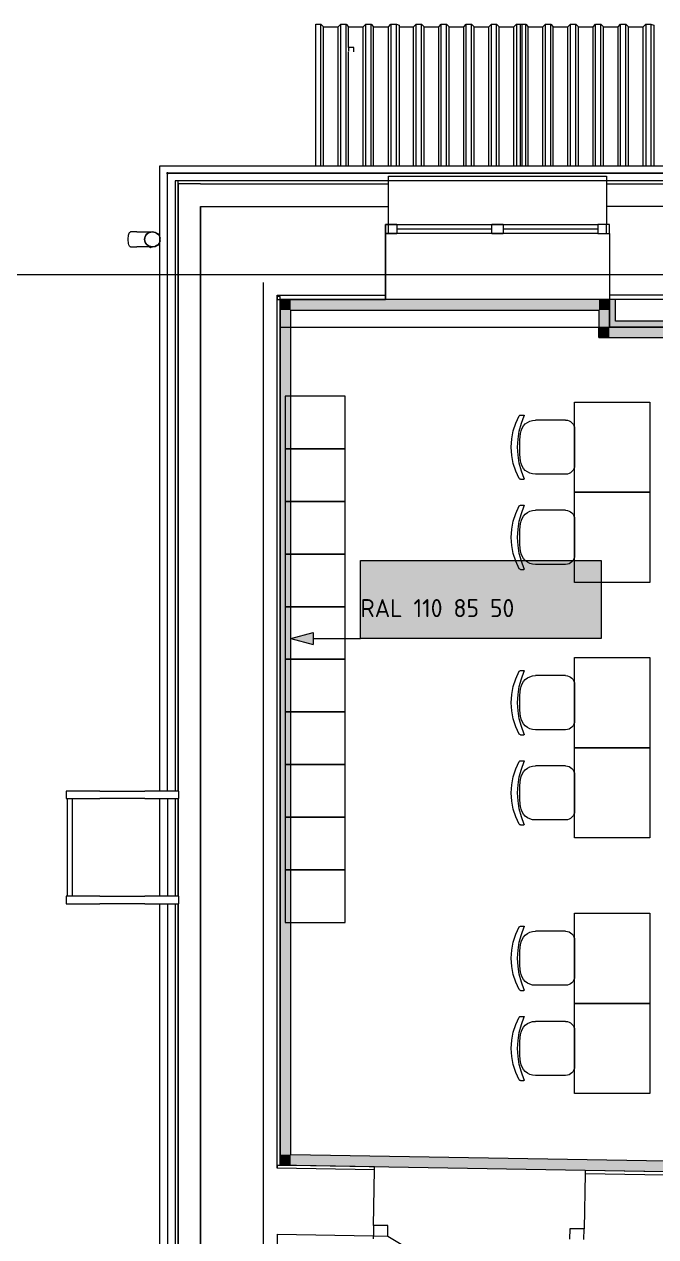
# Model space of a CAD drawing. Header units: millimetres. Extents: x 0 to 1189, y 0 to 841.
# Drawn here: x 746.3 to 788.3, y 654.4 to 735 of the extents above; entities that cross this region are included whole.
import ezdxf

# ---------------------------------------------------------------- set-up
doc = ezdxf.new("R2010")
doc.units = ezdxf.units.MM

msp = doc.modelspace()

# ---------------------------------------------------------------- hatches: boundary and pattern name
h = msp.add_hatch(color=7)
h.dxf.hatch_style = 2
h.paths.add_polyline_path([(755.796155, 725.199879), (755.732592, 725.173441), (755.706155, 725.109878), (755.732592, 725.046316), (755.796155, 725.019878), (755.859717, 725.046316), (755.886155, 725.109878), (755.859717, 725.173441)])
h = msp.add_hatch(color=7)
h.dxf.hatch_style = 2
h.paths.add_polyline_path([(754.666153, 720.120871), (754.729716, 720.147308), (754.756153, 720.210871), (754.729716, 720.274434), (754.666153, 720.300871), (754.653153, 720.300871), (754.58959, 720.274434), (754.563153, 720.210871), (754.58959, 720.147308), (754.653153, 720.120871)])
at = {"true_color": 0xf1d696}
h = msp.add_hatch(color=41, dxfattribs=at)
h.dxf.hatch_style = 2
h.paths.add_polyline_path([(763.996167, 716.009865), (763.296166, 716.009865), (763.296166, 716.709866)])
h = msp.add_hatch(color=41, dxfattribs=at)
h.dxf.hatch_style = 2
h.paths.add_polyline_path([(763.996167, 716.709866), (763.996167, 716.009865), (763.296166, 716.709866)])
h = msp.add_hatch(color=41, dxfattribs=at)
h.dxf.hatch_style = 2
h.paths.add_polyline_path([(763.996167, 716.009865), (763.996167, 716.709866), (784.491199, 716.709866), (784.491199, 716.009865)])
h = msp.add_hatch(color=41, dxfattribs=at)
h.dxf.hatch_style = 2
h.paths.add_polyline_path([(784.491199, 716.009865), (784.491199, 716.709866), (785.1912, 716.709866)])
h = msp.add_hatch(color=41, dxfattribs=at)
h.dxf.hatch_style = 2
h.paths.add_polyline_path([(784.491199, 716.009865), (785.1912, 716.709866), (785.1912, 716.009865)])
h = msp.add_hatch(color=7)
h.dxf.hatch_style = 2
h.paths.add_polyline_path([(785.1912, 715.277863), (785.1912, 716.709866), (785.5912, 716.709866), (785.5912, 715.277863)])
at = {"true_color": 0xdcd214}
h = msp.add_hatch(color=52, dxfattribs=at)
h.dxf.hatch_style = 2
h.paths.add_polyline_path([(763.996167, 659.813779), (763.296166, 659.825779), (763.296166, 716.009865), (763.996167, 716.009865)])
at = {"true_color": 0xf1d696}
h = msp.add_hatch(color=41, dxfattribs=at)
h.dxf.hatch_style = 2
h.paths.add_polyline_path([(784.491199, 716.009865), (785.1912, 716.009865), (785.1912, 714.877863), (784.491199, 714.877863)])
h = msp.add_hatch(color=41, dxfattribs=at)
h.dxf.hatch_style = 2
h.paths.add_polyline_path([(785.1912, 714.877863), (784.491199, 714.177862), (784.491199, 714.877863)])
h = msp.add_hatch(color=41, dxfattribs=at)
h.dxf.hatch_style = 2
h.paths.add_polyline_path([(785.1912, 714.877863), (785.1912, 714.177862), (784.491199, 714.177862)])
h = msp.add_hatch(color=7)
h.dxf.hatch_style = 2
h.paths.add_polyline_path([(800.691223, 715.277863), (800.691223, 714.877863), (785.1912, 714.877863), (785.1912, 715.277863)])
h = msp.add_hatch(color=41, dxfattribs=at)
h.dxf.hatch_style = 2
h.paths.add_polyline_path([(785.1912, 714.177862), (785.1912, 714.877863), (800.691223, 714.877863), (800.691223, 714.177862)])
at = {"true_color": 0xffffff}
h = msp.add_hatch(color=7, dxfattribs=at)
h.dxf.hatch_style = 2
h.paths.add_polyline_path([(768.634174, 699.344839), (784.648199, 699.344839), (784.648199, 694.167831), (768.634174, 694.167831)])
at = {"true_color": 0x0077b0}
h = msp.add_hatch(color=144, dxfattribs=at)
h.paths.add_polyline_path([(769.844349, 697.948475), (769.844349, 698.755454), (769.814859, 698.912137), (769.725838, 699.043188), (769.597198, 699.129591), (769.44086, 699.158944), (769.284384, 699.129591), (769.153125, 699.043188), (769.065689, 698.912137), (769.03737, 698.755454), (769.03737, 697.948475), (769.065689, 697.792136), (769.153125, 697.663496), (769.284384, 697.574475), (769.44086, 697.544985), (769.597198, 697.574475), (769.725838, 697.663496), (769.814859, 697.792136)])
h.paths.add_polyline_path([(770.044992, 697.948475), (770.033838, 697.827819), (770.000412, 697.715793), (769.944765, 697.612759), (769.866949, 697.519078), (769.775181, 697.441779), (769.673128, 697.387269), (769.561464, 697.35498), (769.44086, 697.344343), (769.319127, 697.35498), (769.20742, 697.387269), (769.105221, 697.441779), (769.012014, 697.519078), (768.934284, 697.612759), (768.878827, 697.715793), (768.84559, 697.827819), (768.834523, 697.948475), (768.834523, 698.755454), (768.84559, 698.877186), (768.878827, 698.988894), (768.934284, 699.091092), (769.012014, 699.184299), (769.105221, 699.262116), (769.20742, 699.317762), (769.319127, 699.351188), (769.44086, 699.362342), (769.561516, 699.351232), (769.673542, 699.318107), (769.776576, 699.263278), (769.870257, 699.187055), (769.946161, 699.093418), (770.000826, 698.990272), (770.03389, 698.877617), (770.044992, 698.755454)])
h = msp.add_hatch(color=144, dxfattribs=at)
h.dxf.hatch_style = 2
h.paths.add_polyline_path([(772.369061, 698.351964), (772.165663, 698.351964), (772.092144, 698.377251), (772.066995, 698.453388), (772.092144, 698.529525), (772.165663, 698.554812), (772.369061, 698.554812), (772.485988, 698.577549), (772.583484, 698.642455), (772.64963, 698.740364), (772.671127, 698.856878), (772.64963, 698.973804), (772.583484, 699.0713), (772.485988, 699.137446), (772.369061, 699.158944), (771.965572, 699.158944), (771.889435, 699.184437), (771.864148, 699.260367), (771.889435, 699.336779), (771.965572, 699.362342), (772.369061, 699.362342), (772.469494, 699.353307), (772.562744, 699.326031), (772.648036, 699.280254), (772.724595, 699.215719), (772.789561, 699.137248), (772.836285, 699.050974), (772.864509, 698.957362), (772.873974, 698.856878), (772.861348, 698.737867), (772.8234, 698.630741), (772.760028, 698.535812), (772.671127, 698.453388), (772.760028, 698.370964), (772.8234, 698.276034), (772.861348, 698.168909), (772.873974, 698.049898), (772.873974, 697.8465), (772.864509, 697.746454), (772.836285, 697.65385), (772.789561, 697.568687), (772.724595, 697.490966), (772.646874, 697.426431), (772.561711, 697.380654), (772.469107, 697.353378), (772.369061, 697.344343), (771.965572, 697.344343), (771.889435, 697.368252), (771.864148, 697.44301), (771.889435, 697.519423), (771.965572, 697.544985), (772.369061, 697.544985), (772.485988, 697.567792), (772.583484, 697.634833), (772.64963, 697.731709), (772.671127, 697.849256), (772.671127, 698.049898), (772.64963, 698.166825), (772.583484, 698.264321), (772.485988, 698.330467)])
h = msp.add_hatch(color=144, dxfattribs=at)
h.dxf.hatch_style = 2
h.paths.add_polyline_path([(771.357974, 697.8465), (770.550995, 697.8465), (770.474858, 697.872063), (770.449571, 697.948475), (770.474858, 698.024611), (770.550995, 698.049898), (771.357974, 698.049898), (771.43411, 698.024611), (771.459397, 697.948475), (771.43411, 697.872063)])
h = msp.add_hatch(color=144, dxfattribs=at)
h.dxf.hatch_style = 2
h.paths.add_polyline_path([(763.996167, 694.167831), (765.489169, 694.567832), (765.489169, 693.767831)])
at = {"true_color": 0xdcd214}
h = msp.add_hatch(color=52, dxfattribs=at)
h.dxf.hatch_style = 2
h.paths.add_polyline_path([(763.296166, 659.137778), (763.296166, 659.825779), (763.996167, 659.813779), (763.308166, 659.137778)])
h = msp.add_hatch(color=52, dxfattribs=at)
h.dxf.hatch_style = 2
h.paths.add_polyline_path([(763.996167, 659.813779), (763.996167, 659.113778), (763.296166, 659.125778)])
at = {"true_color": 0xf1d696}
h = msp.add_hatch(color=41, dxfattribs=at)
h.dxf.hatch_style = 2
h.paths.add_polyline_path([(851.436301, 658.335776), (851.442301, 657.635775), (763.996167, 659.113778), (763.996167, 659.813779)])
at = {"true_color": 0xdcd214}
h = msp.add_hatch(color=52, dxfattribs=at)
h.dxf.hatch_style = 2
h.paths.add_polyline_path([(763.296166, 659.137778), (763.308166, 659.137778), (763.296166, 659.125778)])

# ---------------------------------------------------------------- linework, layer by layer
at = {"color": 7, "lineweight": 0}
for points in [[(765.65717, 735.023894), (766.00717, 735.023894)], [(765.65717, 725.609879), (765.65717, 735.023894)], [(766.00717, 735.023894), (766.177171, 734.857893)], [(766.00717, 725.609879), (766.00717, 735.023894)], [(766.177171, 734.857893), (767.154172, 734.857893)], [(766.177171, 725.609879), (766.177171, 734.857893)], [(767.154172, 734.857893), (767.324172, 735.023894)], [(767.154172, 725.609879), (767.154172, 734.857893)], [(767.324172, 735.023894), (767.674173, 735.023894)], [(767.324172, 725.609879), (767.324172, 735.023894)], [(767.674173, 735.023894), (767.844173, 734.857893)], [(767.674173, 725.609879), (767.674173, 735.023894)], [(767.844173, 734.857893), (768.821175, 734.857893)], [(767.844173, 733.472891), (767.844173, 734.857893)], [(768.821175, 734.857893), (768.991175, 735.023894)], [(768.821175, 725.609879), (768.821175, 734.857893)], [(768.991175, 735.023894), (769.341175, 735.023894)], [(768.991175, 725.609879), (768.991175, 735.023894)], [(769.341175, 735.023894), (769.511176, 734.857893)], [(769.341175, 725.609879), (769.341175, 735.023894)], [(769.511176, 734.857893), (770.488177, 734.857893)], [(769.511176, 725.609879), (769.511176, 734.857893)], [(770.488177, 734.857893), (770.658177, 735.023894)], [(770.488177, 725.609879), (770.488177, 734.857893)], [(770.658177, 735.023894), (771.008178, 735.023894)], [(770.658177, 735.023894), (770.658177, 725.609879)], [(770.673177, 735.023894), (771.023178, 735.023894)], [(770.673177, 725.609879), (770.673177, 735.023894)], [(771.008178, 735.023894), (771.008178, 725.609879)], [(771.023178, 725.609879), (771.023178, 735.023894)], [(771.023178, 735.018894), (771.208178, 734.954894)], [(771.208178, 734.954894), (771.208178, 725.609879)], [(771.208178, 734.857893), (772.17018, 734.857893)], [(772.17018, 734.857893), (772.34018, 735.023894)], [(772.17018, 725.609879), (772.17018, 734.857893)], [(772.34018, 735.023894), (772.69018, 735.023894)], [(772.34018, 725.609879), (772.34018, 735.023894)], [(772.69018, 735.023894), (772.860181, 734.857893)], [(772.69018, 725.609879), (772.69018, 735.023894)], [(772.860181, 734.857893), (773.837182, 734.857893)], [(772.860181, 725.609879), (772.860181, 734.857893)], [(773.837182, 734.857893), (774.007183, 735.023894)], [(773.837182, 725.609879), (773.837182, 734.857893)], [(774.007183, 735.023894), (774.357183, 735.023894)], [(774.007183, 725.609879), (774.007183, 735.023894)], [(774.357183, 735.023894), (774.527183, 734.857893)], [(774.357183, 725.609879), (774.357183, 735.023894)], [(774.527183, 734.857893), (775.504185, 734.857893)], [(774.527183, 725.609879), (774.527183, 734.857893)], [(775.504185, 734.857893), (775.674185, 735.023894)], [(775.504185, 725.609879), (775.504185, 734.857893)], [(775.674185, 735.023894), (776.024186, 735.023894)], [(775.674185, 725.609879), (775.674185, 735.023894)], [(776.024186, 735.023894), (776.194186, 734.857893)], [(776.024186, 725.609879), (776.024186, 735.023894)], [(776.194186, 734.857893), (777.171187, 734.857893)], [(776.194186, 725.609879), (776.194186, 734.857893)], [(777.171187, 734.857893), (777.341188, 735.023894)], [(777.171187, 725.609879), (777.171187, 734.857893)], [(777.341188, 735.023894), (777.691188, 735.023894)], [(777.341188, 725.609879), (777.341188, 735.023894)], [(777.691188, 735.023894), (777.861188, 734.857893)], [(777.691188, 725.609879), (777.691188, 735.023894)], [(777.861188, 734.857893), (778.83819, 734.857893)], [(777.861188, 725.609879), (777.861188, 734.857893)], [(778.83819, 734.857893), (779.00819, 735.023894)], [(778.83819, 725.609879), (778.83819, 734.857893)], [(779.00819, 735.023894), (779.358191, 735.023894)], [(779.00819, 735.023894), (779.00819, 725.609879)], [(779.273191, 735.023894), (779.623191, 735.023894)], [(779.273191, 725.609879), (779.273191, 735.023894)], [(779.358191, 735.023894), (779.358191, 725.609879)], [(779.623191, 735.023894), (779.793191, 734.857893)], [(779.623191, 725.609879), (779.623191, 735.023894)], [(779.793191, 734.857893), (780.770193, 734.857893)], [(779.793191, 725.609879), (779.793191, 734.857893)], [(780.770193, 734.857893), (780.940193, 735.023894)], [(780.770193, 725.609879), (780.770193, 734.857893)], [(780.940193, 735.023894), (781.290194, 735.023894)], [(780.940193, 725.609879), (780.940193, 735.023894)], [(781.290194, 735.023894), (781.460194, 734.857893)], [(781.290194, 725.609879), (781.290194, 735.023894)], [(781.460194, 734.857893), (782.437195, 734.857893)], [(781.460194, 725.609879), (781.460194, 734.857893)], [(782.437195, 734.857893), (782.607196, 735.023894)], [(782.437195, 725.609879), (782.437195, 734.857893)], [(782.607196, 735.023894), (782.957196, 735.023894)], [(782.607196, 725.609879), (782.607196, 735.023894)], [(782.957196, 735.023894), (783.127196, 734.857893)], [(782.957196, 725.609879), (782.957196, 735.023894)], [(783.127196, 734.857893), (784.104198, 734.857893)], [(783.127196, 725.609879), (783.127196, 734.857893)], [(784.104198, 734.857893), (784.274198, 735.023894)], [(784.104198, 725.609879), (784.104198, 734.857893)], [(784.274198, 735.023894), (784.624199, 735.023894)], [(784.274198, 725.609879), (784.274198, 735.023894)], [(784.624199, 735.023894), (784.794199, 734.857893)], [(784.624199, 725.609879), (784.624199, 735.023894)], [(784.794199, 734.857893), (785.7712, 734.857893)], [(784.794199, 725.609879), (784.794199, 734.857893)], [(785.7712, 734.857893), (785.941201, 735.023894)], [(785.7712, 725.609879), (785.7712, 734.857893)], [(785.941201, 735.023894), (786.291201, 735.023894)], [(785.941201, 725.609879), (785.941201, 735.023894)], [(786.291201, 735.023894), (786.461202, 734.857893)], [(786.291201, 725.609879), (786.291201, 735.023894)], [(786.461202, 734.857893), (787.438203, 734.857893)], [(786.461202, 725.609879), (786.461202, 734.857893)], [(787.438203, 734.857893), (787.608203, 735.023894)], [(787.438203, 725.609879), (787.438203, 734.857893)], [(787.608203, 735.023894), (787.958204, 735.023894)], [(787.608203, 735.023894), (787.608203, 725.609879)], [(787.958204, 735.023894), (788.158204, 734.954894)], [(787.958204, 735.023894), (787.958204, 725.609879)], [(788.158204, 734.954894), (788.158204, 725.609879)], [(768.183174, 733.472891), (767.839173, 733.472891)], [(767.839173, 733.472891), (767.839173, 733.223891)], [(768.183174, 733.181891), (768.183174, 733.472891)], [(767.844173, 725.609879), (767.844173, 733.181891)], [(755.296154, 725.609879), (859.592313, 725.609879)], [(755.296154, 684.009816), (755.296154, 725.609879)], [(755.796155, 725.109878), (859.096313, 725.109878)], [(859.096313, 725.109878), (755.796155, 725.109878)], [(755.796155, 684.009816), (755.796155, 725.109878)], [(756.296155, 724.609878), (756.296155, 684.009816)], [(770.491177, 724.609878), (756.296155, 724.609878)], [(756.496156, 684.009816), (756.496156, 724.609878)], [(757.996158, 724.409877), (756.496156, 724.409877)], [(756.496156, 724.409877), (756.496156, 684.009816)], [(757.996158, 724.409877), (770.491177, 724.409877)], [(770.491177, 724.609878), (770.491177, 724.909878)], [(770.491177, 724.909878), (784.991199, 724.909878)], [(770.491177, 722.909875), (770.491177, 724.609878)], [(784.991199, 724.609878), (770.491177, 724.609878)], [(784.991199, 724.909878), (784.991199, 724.609878)], [(800.891224, 724.609878), (784.991199, 724.609878)], [(784.991199, 724.609878), (784.991199, 722.909875)], [(784.991199, 724.409877), (800.891224, 724.409877)], [(757.996158, 722.909875), (757.996158, 643.740754)], [(757.996158, 717.009866), (757.996158, 722.909875)], [(757.996158, 722.909875), (770.491177, 722.909875)], [(770.491177, 721.709873), (770.491177, 722.909875)], [(784.991199, 722.909875), (784.991199, 721.709873)], [(800.891224, 722.909875), (784.991199, 722.909875)], [(753.179208, 720.710863), (753.182381, 720.811589), (753.191473, 720.905425), (753.205838, 720.990355), (753.224833, 721.064363), (753.247811, 721.125434), (753.27413, 721.171551), (753.303143, 721.200699), (753.334208, 721.210863)], [(753.759152, 721.210873), (753.334151, 721.210873)], [(753.759152, 721.210873), (753.816152, 721.210873)], [(753.816152, 721.210873), (753.872152, 721.210873)], [(753.872152, 721.210873), (753.927152, 721.210873)], [(753.927152, 721.210873), (753.981152, 721.210873)], [(753.981152, 721.210873), (754.033152, 721.210873)], [(754.033152, 721.210873), (754.085152, 721.210873)], [(754.085152, 721.210873), (754.135152, 721.210873)], [(754.135152, 721.210873), (754.185152, 721.210873)], [(754.185152, 721.210873), (754.232152, 721.210873)], [(754.232152, 721.210873), (754.278152, 721.210873)], [(754.276152, 720.710872), (754.286725, 720.815616), (754.317043, 720.9132), (754.36501, 721.001527), (754.428528, 721.078497), (754.505498, 721.142015), (754.593825, 721.189982), (754.691409, 721.2203), (754.796153, 721.230873), (754.976278, 721.198701), (755.130154, 721.109247), (755.245029, 720.973107), (755.308154, 720.800872)], [(754.278152, 721.210873), (754.323152, 721.210873)], [(754.296152, 720.710872), (754.306316, 720.811598), (754.335465, 720.905435), (754.381582, 720.990364), (754.442653, 721.064372), (754.516661, 721.125443), (754.60159, 721.17156), (754.695426, 721.200708), (754.796153, 721.210873), (754.89688, 721.200708), (754.990716, 721.17156), (755.075646, 721.125443), (755.149654, 721.064372), (755.210724, 720.990364), (755.256841, 720.905435), (755.28599, 720.811598), (755.296154, 720.710872)], [(754.323152, 721.210873), (754.366153, 721.210873)], [(754.366153, 721.210873), (754.407153, 721.210873)], [(754.407153, 721.210873), (754.446153, 721.210873)], [(754.446153, 721.210873), (754.484153, 721.210873)], [(754.484153, 721.210873), (754.520153, 721.210873)], [(754.520153, 721.210873), (754.553153, 721.210873)], [(754.553153, 721.210873), (754.585153, 721.210873)], [(754.585153, 721.210873), (754.615153, 721.210873)], [(754.615153, 721.210873), (754.642153, 721.210873)], [(754.642153, 721.210873), (754.666153, 721.210873)], [(770.291177, 721.109872), (770.291177, 721.709873)], [(770.291177, 721.709873), (771.051178, 721.709873)], [(770.291177, 721.709873), (770.291177, 721.109872)], [(771.051178, 721.709873), (770.291177, 721.709873)], [(770.491177, 721.109872), (770.491177, 721.709873)], [(771.051178, 721.709873), (771.051178, 721.109872)], [(771.051178, 721.709873), (777.361188, 721.709873)], [(771.051178, 721.409873), (777.361188, 721.409873)], [(777.361188, 721.109872), (777.361188, 721.709873)], [(777.361188, 721.709873), (778.121189, 721.709873)], [(778.121189, 721.709873), (777.361188, 721.709873)], [(778.121189, 721.709873), (778.121189, 721.109872)], [(778.121189, 721.709873), (784.431198, 721.709873)], [(778.121189, 721.409873), (784.431198, 721.409873)], [(784.431198, 721.709873), (784.431198, 721.109872)], [(785.1912, 721.709873), (784.431198, 721.709873)], [(785.1912, 721.709873), (784.431198, 721.709873)], [(784.991199, 721.109872), (784.991199, 721.709873)], [(785.1912, 721.109872), (785.1912, 721.709873)], [(785.1912, 721.109872), (785.1912, 721.709873)], [(753.334208, 720.210862), (753.303143, 720.221026), (753.27413, 720.250174), (753.247811, 720.296292), (753.224833, 720.357362), (753.205838, 720.43137), (753.191473, 720.5163), (753.182381, 720.610136), (753.179208, 720.710863)], [(755.308154, 720.619872), (755.245029, 720.448215), (755.130154, 720.312371), (754.976278, 720.223027), (754.796153, 720.190871), (754.691409, 720.201443), (754.593825, 720.231762), (754.505498, 720.279729), (754.428528, 720.343246), (754.36501, 720.420217), (754.317043, 720.508543), (754.286725, 720.606127), (754.276152, 720.710872)], [(755.296154, 720.710872), (755.28599, 720.610145), (755.256841, 720.516309), (755.210724, 720.431379), (755.149654, 720.357371), (755.075646, 720.296301), (754.990716, 720.250184), (754.89688, 720.221035), (754.796153, 720.210871), (754.695426, 720.221035), (754.60159, 720.250184), (754.516661, 720.296301), (754.442653, 720.357371), (754.381582, 720.431379), (754.335465, 720.516309), (754.306316, 720.610145), (754.296152, 720.710872)], [(770.291177, 717.009866), (770.291177, 721.109872)], [(771.051178, 721.109872), (770.291177, 721.109872)], [(770.291177, 721.109872), (771.051178, 721.109872)], [(770.301177, 721.109872), (770.301177, 716.728866)], [(777.361188, 721.109872), (771.051178, 721.109872)], [(778.121189, 721.109872), (777.361188, 721.109872)], [(777.361188, 721.109872), (778.121189, 721.109872)], [(784.431198, 721.109872), (778.121189, 721.109872)], [(784.431198, 721.109872), (785.1912, 721.109872)], [(784.431198, 721.109872), (785.1912, 721.109872)], [(785.1912, 721.109872), (785.1912, 717.009866)], [(753.334151, 720.210871), (753.759152, 720.210871)], [(753.783152, 720.210871), (753.759152, 720.210871)], [(753.839152, 720.210871), (753.783152, 720.210871)], [(753.895152, 720.210871), (753.839152, 720.210871)], [(753.949152, 720.210871), (753.895152, 720.210871)], [(754.003152, 720.210871), (753.949152, 720.210871)], [(754.055152, 720.210871), (754.003152, 720.210871)], [(754.106152, 720.210871), (754.055152, 720.210871)], [(754.156152, 720.210871), (754.106152, 720.210871)], [(754.205152, 720.210871), (754.156152, 720.210871)], [(754.251152, 720.210871), (754.205152, 720.210871)], [(754.297152, 720.210871), (754.251152, 720.210871)], [(754.341152, 720.210871), (754.297152, 720.210871)], [(754.383153, 720.210871), (754.341152, 720.210871)], [(754.423153, 720.210871), (754.383153, 720.210871)], [(754.462153, 720.210871), (754.423153, 720.210871)], [(754.499153, 720.210871), (754.462153, 720.210871)], [(754.534153, 720.210871), (754.499153, 720.210871)], [(754.567153, 720.210871), (754.534153, 720.210871)], [(754.598153, 720.210871), (754.567153, 720.210871)], [(754.626153, 720.210871), (754.598153, 720.210871)], [(754.653153, 720.210871), (754.626153, 720.210871)], [(202.529309, 718.371868), (863.72632, 718.371868)], [(762.173164, 237.628134), (762.173164, 717.840867)], [(757.996158, 643.740754), (757.996158, 717.009866)], [(763.095166, 717.009866), (770.291177, 717.009866)], [(763.095166, 717.009866), (763.095166, 716.709866)], [(763.095166, 716.709866), (770.291177, 716.709866)], [(763.096166, 658.925777), (763.096166, 717.009866)], [(763.296166, 716.906866), (763.096166, 716.906866)], [(763.296166, 659.125778), (763.296166, 716.906866)], [(763.296166, 716.709866), (763.296166, 716.009865)], [(784.491199, 716.709866), (763.296166, 716.709866)], [(770.291177, 716.709866), (770.291177, 717.009866)], [(785.1912, 716.709866), (784.491199, 716.709866)], [(800.691223, 717.009866), (785.1912, 717.009866)], [(785.1912, 717.009866), (785.1912, 714.877863)], [(800.291223, 716.709866), (785.1912, 716.709866)], [(785.1912, 714.877863), (785.1912, 716.709866)], [(785.5912, 715.277863), (785.5912, 716.709866)], [(763.296166, 716.009865), (763.296166, 659.125778)], [(763.996167, 716.009865), (784.491199, 716.009865)], [(763.996167, 659.813779), (763.996167, 716.009865)], [(784.491199, 716.009865), (784.491199, 714.877863)], [(763.296166, 714.877863), (785.1912, 714.877863)], [(784.491199, 714.177862), (784.491199, 714.877863)], [(785.1912, 714.877863), (800.691223, 714.877863)], [(800.691223, 714.877863), (785.1912, 714.877863)], [(800.291223, 715.277863), (785.5912, 715.277863)], [(784.491199, 714.177862), (800.691223, 714.177862)], [(749.046144, 684.009816), (749.046144, 683.509815)], [(751.296148, 684.009816), (749.046144, 684.009816)], [(751.296148, 684.009816), (754.296152, 684.009816)], [(756.546156, 684.009816), (754.296152, 684.009816)], [(756.546156, 683.509815), (756.546156, 684.009816)], [(749.046144, 683.509815), (751.296148, 683.509815)], [(749.146145, 677.009805), (749.146145, 683.509815)], [(749.446145, 683.509815), (749.446145, 677.009805)], [(754.296152, 683.509815), (751.296148, 683.509815)], [(754.296152, 683.509815), (756.546156, 683.509815)], [(755.296154, 677.009805), (755.296154, 683.509815)], [(755.796155, 683.509815), (755.796155, 677.009805)], [(756.296155, 683.509815), (756.296155, 677.009805)], [(756.496156, 677.009805), (756.496156, 683.509815)], [(756.496156, 683.509815), (756.496156, 677.009805)], [(749.046144, 677.009805), (749.046144, 676.509804)], [(751.296148, 677.009805), (749.046144, 677.009805)], [(751.296148, 677.009805), (754.296152, 677.009805)], [(756.546156, 677.009805), (754.296152, 677.009805)], [(756.546156, 676.509804), (756.546156, 677.009805)], [(749.046144, 676.509804), (751.296148, 676.509804)], [(754.296152, 676.509804), (751.296148, 676.509804)], [(754.296152, 676.509804), (756.546156, 676.509804)], [(755.296154, 568.056639), (755.296154, 676.509804)], [(755.796155, 676.509804), (755.796155, 568.014638)], [(756.296155, 676.509804), (756.296155, 643.740754)], [(756.496156, 643.740754), (756.496156, 676.509804)], [(756.496156, 676.509804), (756.496156, 643.740754)], [(850.7363, 658.347777), (763.996167, 659.813779)], [(763.096166, 659.125778), (763.296166, 659.125778)], [(763.099166, 659.125778), (763.096166, 658.925777)], [(769.576176, 659.015778), (763.099166, 659.125778)], [(763.296166, 659.125778), (763.996167, 659.113778)], [(763.996167, 659.113778), (851.442301, 657.635775)], [(769.573176, 658.815777), (769.576176, 659.015778)], [(769.573176, 658.815777), (763.096166, 658.925777)], [(769.510176, 655.116772), (769.573176, 658.815777)], [(783.571197, 658.579777), (783.508197, 654.879771)], [(783.574197, 658.779777), (783.571197, 658.579777)], [(783.571197, 658.579777), (852.343302, 657.416775)], [(852.347302, 657.615775), (783.574197, 658.779777)], [(769.510176, 655.116772), (769.498176, 654.41677)], [(770.460177, 655.100772), (769.510176, 655.116772)], [(770.448177, 654.40077), (770.460177, 655.100772)], [(763.096166, 654.524771), (763.092166, 654.32477)], [(763.096166, 654.524771), (763.096166, 643.940754)], [(763.096166, 654.524771), (769.498176, 654.41677)], [(769.495176, 654.21677), (769.498176, 654.41677)], [(769.498176, 654.41677), (770.448177, 654.40077)], [(770.448177, 654.40077), (778.294189, 649.692763)], [(782.558196, 654.895771), (782.547196, 654.19577)], [(783.508197, 654.879771), (782.558196, 654.895771)], [(783.496197, 654.17977), (783.508197, 654.879771)]]:
    msp.add_lwpolyline(points, dxfattribs=at)
at = {"color": 253, "lineweight": 0, "true_color": 0x999999}
for points in [[(767.616173, 710.277856), (763.616167, 710.277856)], [(763.616167, 710.277856), (763.616167, 706.77785)], [(767.616173, 706.77785), (767.616173, 710.277856)], [(782.874196, 703.889846), (782.874196, 709.889855)], [(782.874196, 709.889855), (787.874204, 709.889855)], [(787.874204, 709.889855), (787.874204, 703.889846)], [(779.19919, 708.977854), (779.235315, 709.012229), (779.284191, 709.024854)], [(779.19919, 708.977854), (779.235315, 709.012229), (779.284191, 709.024854)], [(779.284191, 709.024854), (779.500191, 709.024854)], [(779.284191, 709.024854), (779.500191, 709.024854)], [(779.500191, 709.024854), (779.521566, 709.015854), (779.530191, 708.994854), (779.527191, 708.981854)], [(779.500191, 709.024854), (779.521566, 709.015854), (779.530191, 708.994854), (779.527191, 708.981854)], [(779.19919, 704.801847), (778.965471, 705.294879), (778.79644, 705.811349), (778.693783, 706.345069), (778.65919, 706.889851), (778.693783, 707.434211), (778.79644, 707.967977), (778.965471, 708.484681), (779.19919, 708.977854)], [(779.19919, 704.801847), (778.965471, 705.294879), (778.79644, 705.811349), (778.693783, 706.345069), (778.65919, 706.889851), (778.693783, 707.434211), (778.79644, 707.967977), (778.965471, 708.484681), (779.19919, 708.977854)], [(779.527191, 704.797847), (779.336831, 705.301489), (779.199815, 705.820974), (779.116987, 706.351897), (779.08919, 706.889851), (779.116987, 707.427664), (779.199815, 707.958352), (779.336831, 708.477791), (779.527191, 708.981854)], [(779.527191, 704.797847), (779.336831, 705.301489), (779.199815, 705.820974), (779.116987, 706.351897), (779.08919, 706.889851), (779.116987, 707.427664), (779.199815, 707.958352), (779.336831, 708.477791), (779.527191, 708.981854)], [(779.276191, 707.789852), (779.312505, 707.975237), (779.380894, 708.146056), (779.4779, 708.299179), (779.600066, 708.431478), (779.743935, 708.539824), (779.906051, 708.621088), (780.082955, 708.67214), (780.271192, 708.689853)], [(779.276191, 707.789852), (779.312505, 707.975237), (779.380894, 708.146056), (779.4779, 708.299179), (779.600066, 708.431478), (779.743935, 708.539824), (779.906051, 708.621088), (780.082955, 708.67214), (780.271192, 708.689853)], [(782.274195, 708.689853), (780.271192, 708.689853)], [(782.274195, 708.689853), (780.271192, 708.689853)], [(782.274195, 708.689853), (782.39501, 708.677648), (782.507586, 708.64265), (782.609498, 708.587285), (782.698321, 708.513978), (782.771628, 708.425156), (782.826993, 708.323243), (782.861991, 708.210667), (782.874196, 708.089852)], [(782.274195, 708.689853), (782.39501, 708.677648), (782.507586, 708.64265), (782.609498, 708.587285), (782.698321, 708.513978), (782.771628, 708.425156), (782.826993, 708.323243), (782.861991, 708.210667), (782.874196, 708.089852)], [(779.281191, 705.948849), (779.239316, 706.418225), (779.22519, 706.889851), (779.239316, 707.361101), (779.281191, 707.830852)], [(779.281191, 705.948849), (779.239316, 706.418225), (779.22519, 706.889851), (779.239316, 707.361101), (779.281191, 707.830852)], [(782.874196, 708.090852), (782.874196, 705.689849)], [(782.874196, 708.090852), (782.874196, 705.689849)], [(767.616173, 706.77785), (763.616167, 706.77785)], [(763.616167, 706.77785), (763.616167, 703.277845)], [(763.616167, 706.77785), (767.616173, 706.77785)], [(767.616173, 703.277845), (767.616173, 706.77785)], [(780.271192, 705.089848), (780.082955, 705.107561), (779.906051, 705.158614), (779.743935, 705.239877), (779.600066, 705.348223), (779.4779, 705.480522), (779.380894, 705.633646), (779.312505, 705.804464), (779.276191, 705.989849)], [(780.271192, 705.089848), (780.082955, 705.107561), (779.906051, 705.158614), (779.743935, 705.239877), (779.600066, 705.348223), (779.4779, 705.480522), (779.380894, 705.633646), (779.312505, 705.804464), (779.276191, 705.989849)], [(782.274195, 705.089848), (780.271192, 705.089848)], [(782.274195, 705.089848), (780.271192, 705.089848)], [(782.874196, 705.689849), (782.861991, 705.568747), (782.826993, 705.456036), (782.771628, 705.354106), (782.698321, 705.265348), (782.609498, 705.192153), (782.507586, 705.13691), (782.39501, 705.102012), (782.274195, 705.089848)], [(782.874196, 705.689849), (782.861991, 705.568747), (782.826993, 705.456036), (782.771628, 705.354106), (782.698321, 705.265348), (782.609498, 705.192153), (782.507586, 705.13691), (782.39501, 705.102012), (782.274195, 705.089848)], [(779.284191, 704.754847), (779.235315, 704.767472), (779.19919, 704.801847)], [(779.284191, 704.754847), (779.235315, 704.767472), (779.19919, 704.801847)], [(779.284191, 704.754847), (779.500191, 704.754847)], [(779.284191, 704.754847), (779.500191, 704.754847)], [(779.527191, 704.797847), (779.530191, 704.784847), (779.521566, 704.763472), (779.500191, 704.754847)], [(779.527191, 704.797847), (779.530191, 704.784847), (779.521566, 704.763472), (779.500191, 704.754847)], [(787.874204, 703.889846), (782.874196, 703.889846)], [(782.874196, 697.889837), (782.874196, 703.889846)], [(782.874196, 703.889846), (787.874204, 703.889846)], [(787.874204, 703.889846), (787.874204, 697.889837)], [(767.616173, 703.277845), (763.616167, 703.277845)], [(763.616167, 703.277845), (763.616167, 699.77784)], [(763.616167, 703.277845), (767.616173, 703.277845)], [(767.616173, 699.77784), (767.616173, 703.277845)], [(779.19919, 698.801838), (778.965471, 699.29487), (778.79644, 699.81134), (778.693783, 700.345059), (778.65919, 700.889841), (778.693783, 701.434202), (778.79644, 701.967968), (778.965471, 702.484672), (779.19919, 702.977845)], [(779.19919, 698.801838), (778.965471, 699.29487), (778.79644, 699.81134), (778.693783, 700.345059), (778.65919, 700.889841), (778.693783, 701.434202), (778.79644, 701.967968), (778.965471, 702.484672), (779.19919, 702.977845)], [(779.527191, 698.797838), (779.336831, 699.30148), (779.199815, 699.820965), (779.116987, 700.351888), (779.08919, 700.889841), (779.116987, 701.427655), (779.199815, 701.958343), (779.336831, 702.477781), (779.527191, 702.981845)], [(779.527191, 698.797838), (779.336831, 699.30148), (779.199815, 699.820965), (779.116987, 700.351888), (779.08919, 700.889841), (779.116987, 701.427655), (779.199815, 701.958343), (779.336831, 702.477781), (779.527191, 702.981845)], [(779.19919, 702.977845), (779.235315, 703.01222), (779.284191, 703.024845)], [(779.19919, 702.977845), (779.235315, 703.01222), (779.284191, 703.024845)], [(779.276191, 701.789843), (779.312505, 701.975228), (779.380894, 702.146047), (779.4779, 702.29917), (779.600066, 702.431469), (779.743935, 702.539815), (779.906051, 702.621079), (780.082955, 702.672131), (780.271192, 702.689844)], [(779.276191, 701.789843), (779.312505, 701.975228), (779.380894, 702.146047), (779.4779, 702.29917), (779.600066, 702.431469), (779.743935, 702.539815), (779.906051, 702.621079), (780.082955, 702.672131), (780.271192, 702.689844)], [(779.284191, 703.024845), (779.500191, 703.024845)], [(779.284191, 703.024845), (779.500191, 703.024845)], [(779.500191, 703.024845), (779.521566, 703.015845), (779.530191, 702.994845), (779.527191, 702.981845)], [(779.500191, 703.024845), (779.521566, 703.015845), (779.530191, 702.994845), (779.527191, 702.981845)], [(782.274195, 702.689844), (780.271192, 702.689844)], [(782.274195, 702.689844), (780.271192, 702.689844)], [(782.274195, 702.689844), (782.39501, 702.677639), (782.507586, 702.642641), (782.609498, 702.587276), (782.698321, 702.513969), (782.771628, 702.425147), (782.826993, 702.323234), (782.861991, 702.210658), (782.874196, 702.089843)], [(782.274195, 702.689844), (782.39501, 702.677639), (782.507586, 702.642641), (782.609498, 702.587276), (782.698321, 702.513969), (782.771628, 702.425147), (782.826993, 702.323234), (782.861991, 702.210658), (782.874196, 702.089843)], [(779.281191, 699.94884), (779.239316, 700.418216), (779.22519, 700.889841), (779.239316, 701.361092), (779.281191, 701.830843)], [(779.281191, 699.94884), (779.239316, 700.418216), (779.22519, 700.889841), (779.239316, 701.361092), (779.281191, 701.830843)], [(782.874196, 702.090843), (782.874196, 699.68984)], [(782.874196, 702.090843), (782.874196, 699.68984)], [(767.616173, 699.77784), (763.616167, 699.77784)], [(763.616167, 699.77784), (763.616167, 696.277834)], [(763.616167, 699.77784), (767.616173, 699.77784)], [(767.616173, 696.277834), (767.616173, 699.77784)], [(780.271192, 699.089839), (780.082955, 699.107552), (779.906051, 699.158604), (779.743935, 699.239868), (779.600066, 699.348214), (779.4779, 699.480513), (779.380894, 699.633636), (779.312505, 699.804455), (779.276191, 699.98984)], [(780.271192, 699.089839), (780.082955, 699.107552), (779.906051, 699.158604), (779.743935, 699.239868), (779.600066, 699.348214), (779.4779, 699.480513), (779.380894, 699.633636), (779.312505, 699.804455), (779.276191, 699.98984)], [(782.874196, 699.68984), (782.861991, 699.568738), (782.826993, 699.456027), (782.771628, 699.354097), (782.698321, 699.265339), (782.609498, 699.192144), (782.507586, 699.136901), (782.39501, 699.102003), (782.274195, 699.089839)], [(782.874196, 699.68984), (782.861991, 699.568738), (782.826993, 699.456027), (782.771628, 699.354097), (782.698321, 699.265339), (782.609498, 699.192144), (782.507586, 699.136901), (782.39501, 699.102003), (782.274195, 699.089839)], [(779.284191, 698.754838), (779.235315, 698.767463), (779.19919, 698.801838)], [(779.284191, 698.754838), (779.235315, 698.767463), (779.19919, 698.801838)], [(779.284191, 698.754838), (779.500191, 698.754838)], [(779.284191, 698.754838), (779.500191, 698.754838)], [(779.527191, 698.797838), (779.530191, 698.784838), (779.521566, 698.763463), (779.500191, 698.754838)], [(779.527191, 698.797838), (779.530191, 698.784838), (779.521566, 698.763463), (779.500191, 698.754838)], [(782.274195, 699.089839), (780.271192, 699.089839)], [(782.274195, 699.089839), (780.271192, 699.089839)], [(787.874204, 697.889837), (782.874196, 697.889837)], [(767.616173, 696.277834), (763.616167, 696.277834)], [(763.616167, 696.277834), (763.616167, 692.777829)], [(763.616167, 696.277834), (767.616173, 696.277834)], [(767.616173, 692.777829), (767.616173, 696.277834)], [(782.874196, 686.88982), (782.874196, 692.889829)], [(782.874196, 692.889829), (787.874204, 692.889829)], [(787.874204, 692.889829), (787.874204, 686.88982)], [(767.616173, 692.777829), (763.616167, 692.777829)], [(763.616167, 692.777829), (763.616167, 689.277824)], [(763.616167, 692.777829), (767.616173, 692.777829)], [(767.616173, 689.277824), (767.616173, 692.777829)], [(779.19919, 687.801822), (778.965471, 688.294854), (778.79644, 688.811323), (778.693783, 689.345043), (778.65919, 689.889825), (778.693783, 690.434185), (778.79644, 690.967951), (778.965471, 691.484655), (779.19919, 691.977828)], [(779.19919, 687.801822), (778.965471, 688.294854), (778.79644, 688.811323), (778.693783, 689.345043), (778.65919, 689.889825), (778.693783, 690.434185), (778.79644, 690.967951), (778.965471, 691.484655), (779.19919, 691.977828)], [(779.527191, 687.797821), (779.336831, 688.301463), (779.199815, 688.820948), (779.116987, 689.351871), (779.08919, 689.889825), (779.116987, 690.427638), (779.199815, 690.958326), (779.336831, 691.477765), (779.527191, 691.981828)], [(779.527191, 687.797821), (779.336831, 688.301463), (779.199815, 688.820948), (779.116987, 689.351871), (779.08919, 689.889825), (779.116987, 690.427638), (779.199815, 690.958326), (779.336831, 691.477765), (779.527191, 691.981828)], [(779.19919, 691.977828), (779.235315, 692.012203), (779.284191, 692.024828)], [(779.19919, 691.977828), (779.235315, 692.012203), (779.284191, 692.024828)], [(779.276191, 690.789826), (779.312505, 690.975211), (779.380894, 691.14603), (779.4779, 691.299153), (779.600066, 691.431452), (779.743935, 691.539798), (779.906051, 691.621062), (780.082955, 691.672115), (780.271192, 691.689827)], [(779.276191, 690.789826), (779.312505, 690.975211), (779.380894, 691.14603), (779.4779, 691.299153), (779.600066, 691.431452), (779.743935, 691.539798), (779.906051, 691.621062), (780.082955, 691.672115), (780.271192, 691.689827)], [(779.284191, 692.024828), (779.500191, 692.024828)], [(779.284191, 692.024828), (779.500191, 692.024828)], [(779.500191, 692.024828), (779.521566, 692.015828), (779.530191, 691.994828), (779.527191, 691.981828)], [(779.500191, 692.024828), (779.521566, 692.015828), (779.530191, 691.994828), (779.527191, 691.981828)], [(782.274195, 691.689827), (780.271192, 691.689827)], [(782.274195, 691.689827), (780.271192, 691.689827)], [(782.274195, 691.689827), (782.39501, 691.677622), (782.507586, 691.642624), (782.609498, 691.587259), (782.698321, 691.513952), (782.771628, 691.42513), (782.826993, 691.323218), (782.861991, 691.210641), (782.874196, 691.089827)], [(782.274195, 691.689827), (782.39501, 691.677622), (782.507586, 691.642624), (782.609498, 691.587259), (782.698321, 691.513952), (782.771628, 691.42513), (782.826993, 691.323218), (782.861991, 691.210641), (782.874196, 691.089827)], [(779.281191, 688.948823), (779.239316, 689.418199), (779.22519, 689.889825), (779.239316, 690.361075), (779.281191, 690.830826)], [(779.281191, 688.948823), (779.239316, 689.418199), (779.22519, 689.889825), (779.239316, 690.361075), (779.281191, 690.830826)], [(782.874196, 691.090827), (782.874196, 688.689823)], [(782.874196, 691.090827), (782.874196, 688.689823)], [(767.616173, 689.277824), (763.616167, 689.277824)], [(763.616167, 689.277824), (763.616167, 685.777818)], [(763.616167, 689.277824), (767.616173, 689.277824)], [(767.616173, 685.777818), (767.616173, 689.277824)], [(780.271192, 688.089822), (780.082955, 688.107535), (779.906051, 688.158588), (779.743935, 688.239851), (779.600066, 688.348197), (779.4779, 688.480496), (779.380894, 688.63362), (779.312505, 688.804438), (779.276191, 688.989823)], [(780.271192, 688.089822), (780.082955, 688.107535), (779.906051, 688.158588), (779.743935, 688.239851), (779.600066, 688.348197), (779.4779, 688.480496), (779.380894, 688.63362), (779.312505, 688.804438), (779.276191, 688.989823)], [(782.274195, 688.089822), (780.271192, 688.089822)], [(782.274195, 688.089822), (780.271192, 688.089822)], [(782.874196, 688.689823), (782.861991, 688.568721), (782.826993, 688.45601), (782.771628, 688.35408), (782.698321, 688.265322), (782.609498, 688.192127), (782.507586, 688.136885), (782.39501, 688.101986), (782.274195, 688.089822)], [(782.874196, 688.689823), (782.861991, 688.568721), (782.826993, 688.45601), (782.771628, 688.35408), (782.698321, 688.265322), (782.609498, 688.192127), (782.507586, 688.136885), (782.39501, 688.101986), (782.274195, 688.089822)], [(779.284191, 687.754821), (779.235315, 687.767446), (779.19919, 687.801822)], [(779.284191, 687.754821), (779.235315, 687.767446), (779.19919, 687.801822)], [(779.284191, 687.754821), (779.500191, 687.754821)], [(779.284191, 687.754821), (779.500191, 687.754821)], [(779.527191, 687.797821), (779.530191, 687.784821), (779.521566, 687.763446), (779.500191, 687.754821)], [(779.527191, 687.797821), (779.530191, 687.784821), (779.521566, 687.763446), (779.500191, 687.754821)], [(787.874204, 686.88982), (782.874196, 686.88982)], [(782.874196, 680.889811), (782.874196, 686.88982)], [(782.874196, 686.88982), (787.874204, 686.88982)], [(787.874204, 686.88982), (787.874204, 680.889811)], [(767.616173, 685.777818), (763.616167, 685.777818)], [(763.616167, 685.777818), (763.616167, 682.277813)], [(763.616167, 685.777818), (767.616173, 685.777818)], [(767.616173, 682.277813), (767.616173, 685.777818)], [(779.19919, 681.801812), (778.965471, 682.294844), (778.79644, 682.811314), (778.693783, 683.345033), (778.65919, 683.889816), (778.693783, 684.434176), (778.79644, 684.967942), (778.965471, 685.484646), (779.19919, 685.977819)], [(779.19919, 681.801812), (778.965471, 682.294844), (778.79644, 682.811314), (778.693783, 683.345033), (778.65919, 683.889816), (778.693783, 684.434176), (778.79644, 684.967942), (778.965471, 685.484646), (779.19919, 685.977819)], [(779.527191, 681.797812), (779.336831, 682.301454), (779.199815, 682.820939), (779.116987, 683.351862), (779.08919, 683.889816), (779.116987, 684.427629), (779.199815, 684.958317), (779.336831, 685.477755), (779.527191, 685.981819)], [(779.527191, 681.797812), (779.336831, 682.301454), (779.199815, 682.820939), (779.116987, 683.351862), (779.08919, 683.889816), (779.116987, 684.427629), (779.199815, 684.958317), (779.336831, 685.477755), (779.527191, 685.981819)], [(779.19919, 685.977819), (779.235315, 686.012194), (779.284191, 686.024819)], [(779.19919, 685.977819), (779.235315, 686.012194), (779.284191, 686.024819)], [(779.276191, 684.789817), (779.312505, 684.975202), (779.380894, 685.146021), (779.4779, 685.299144), (779.600066, 685.431443), (779.743935, 685.539789), (779.906051, 685.621053), (780.082955, 685.672105), (780.271192, 685.689818)], [(779.276191, 684.789817), (779.312505, 684.975202), (779.380894, 685.146021), (779.4779, 685.299144), (779.600066, 685.431443), (779.743935, 685.539789), (779.906051, 685.621053), (780.082955, 685.672105), (780.271192, 685.689818)], [(779.284191, 686.024819), (779.500191, 686.024819)], [(779.284191, 686.024819), (779.500191, 686.024819)], [(779.500191, 686.024819), (779.521566, 686.015819), (779.530191, 685.994819), (779.527191, 685.981819)], [(779.500191, 686.024819), (779.521566, 686.015819), (779.530191, 685.994819), (779.527191, 685.981819)], [(782.274195, 685.689818), (780.271192, 685.689818)], [(782.274195, 685.689818), (780.271192, 685.689818)], [(782.274195, 685.689818), (782.39501, 685.677613), (782.507586, 685.642615), (782.609498, 685.58725), (782.698321, 685.513943), (782.771628, 685.425121), (782.826993, 685.323208), (782.861991, 685.210632), (782.874196, 685.089817)], [(782.274195, 685.689818), (782.39501, 685.677613), (782.507586, 685.642615), (782.609498, 685.58725), (782.698321, 685.513943), (782.771628, 685.425121), (782.826993, 685.323208), (782.861991, 685.210632), (782.874196, 685.089817)], [(779.281191, 682.948814), (779.239316, 683.41819), (779.22519, 683.889816), (779.239316, 684.361066), (779.281191, 684.830817)], [(779.281191, 682.948814), (779.239316, 683.41819), (779.22519, 683.889816), (779.239316, 684.361066), (779.281191, 684.830817)], [(782.874196, 685.090817), (782.874196, 682.689814)], [(782.874196, 685.090817), (782.874196, 682.689814)], [(780.271192, 682.089813), (780.082955, 682.107526), (779.906051, 682.158579), (779.743935, 682.239842), (779.600066, 682.348188), (779.4779, 682.480487), (779.380894, 682.63361), (779.312505, 682.804429), (779.276191, 682.989814)], [(780.271192, 682.089813), (780.082955, 682.107526), (779.906051, 682.158579), (779.743935, 682.239842), (779.600066, 682.348188), (779.4779, 682.480487), (779.380894, 682.63361), (779.312505, 682.804429), (779.276191, 682.989814)], [(782.874196, 682.689814), (782.861991, 682.568712), (782.826993, 682.456001), (782.771628, 682.354071), (782.698321, 682.265313), (782.609498, 682.192118), (782.507586, 682.136875), (782.39501, 682.101977), (782.274195, 682.089813)], [(782.874196, 682.689814), (782.861991, 682.568712), (782.826993, 682.456001), (782.771628, 682.354071), (782.698321, 682.265313), (782.609498, 682.192118), (782.507586, 682.136875), (782.39501, 682.101977), (782.274195, 682.089813)], [(767.616173, 682.277813), (763.616167, 682.277813)], [(763.616167, 682.277813), (763.616167, 678.777808)], [(763.616167, 682.277813), (767.616173, 682.277813)], [(767.616173, 678.777808), (767.616173, 682.277813)], [(779.284191, 681.754812), (779.235315, 681.767437), (779.19919, 681.801812)], [(779.284191, 681.754812), (779.235315, 681.767437), (779.19919, 681.801812)], [(779.284191, 681.754812), (779.500191, 681.754812)], [(779.284191, 681.754812), (779.500191, 681.754812)], [(779.527191, 681.797812), (779.530191, 681.784812), (779.521566, 681.763437), (779.500191, 681.754812)], [(779.527191, 681.797812), (779.530191, 681.784812), (779.521566, 681.763437), (779.500191, 681.754812)], [(782.274195, 682.089813), (780.271192, 682.089813)], [(782.274195, 682.089813), (780.271192, 682.089813)], [(787.874204, 680.889811), (782.874196, 680.889811)], [(767.616173, 678.777808), (763.616167, 678.777808)], [(763.616167, 678.777808), (763.616167, 675.277802)], [(763.616167, 678.777808), (767.616173, 678.777808)], [(767.616173, 675.277802), (767.616173, 678.777808)], [(763.616167, 675.277802), (767.616173, 675.277802)], [(782.874196, 669.889794), (782.874196, 675.889803)], [(782.874196, 675.889803), (787.874204, 675.889803)], [(787.874204, 675.889803), (787.874204, 669.889794)], [(779.19919, 670.801796), (778.965471, 671.294828), (778.79644, 671.811297), (778.693783, 672.345017), (778.65919, 672.889799), (778.693783, 673.434159), (778.79644, 673.967925), (778.965471, 674.484629), (779.19919, 674.977802)], [(779.19919, 670.801796), (778.965471, 671.294828), (778.79644, 671.811297), (778.693783, 672.345017), (778.65919, 672.889799), (778.693783, 673.434159), (778.79644, 673.967925), (778.965471, 674.484629), (779.19919, 674.977802)], [(779.527191, 670.797796), (779.336831, 671.301437), (779.199815, 671.820922), (779.116987, 672.351845), (779.08919, 672.889799), (779.116987, 673.427612), (779.199815, 673.9583), (779.336831, 674.477739), (779.527191, 674.981802)], [(779.527191, 670.797796), (779.336831, 671.301437), (779.199815, 671.820922), (779.116987, 672.351845), (779.08919, 672.889799), (779.116987, 673.427612), (779.199815, 673.9583), (779.336831, 674.477739), (779.527191, 674.981802)], [(779.19919, 674.977802), (779.235315, 675.012177), (779.284191, 675.024802)], [(779.19919, 674.977802), (779.235315, 675.012177), (779.284191, 675.024802)], [(779.276191, 673.7898), (779.312505, 673.975185), (779.380894, 674.146004), (779.4779, 674.299127), (779.600066, 674.431426), (779.743935, 674.539772), (779.906051, 674.621036), (780.082955, 674.672089), (780.271192, 674.689801)], [(779.276191, 673.7898), (779.312505, 673.975185), (779.380894, 674.146004), (779.4779, 674.299127), (779.600066, 674.431426), (779.743935, 674.539772), (779.906051, 674.621036), (780.082955, 674.672089), (780.271192, 674.689801)], [(779.284191, 675.024802), (779.500191, 675.024802)], [(779.284191, 675.024802), (779.500191, 675.024802)], [(779.500191, 675.024802), (779.521566, 675.015802), (779.530191, 674.994802), (779.527191, 674.981802)], [(779.500191, 675.024802), (779.521566, 675.015802), (779.530191, 674.994802), (779.527191, 674.981802)], [(782.274195, 674.689801), (780.271192, 674.689801)], [(782.274195, 674.689801), (780.271192, 674.689801)], [(782.274195, 674.689801), (782.39501, 674.677596), (782.507586, 674.642598), (782.609498, 674.587233), (782.698321, 674.513926), (782.771628, 674.425104), (782.826993, 674.323192), (782.861991, 674.210615), (782.874196, 674.089801)], [(782.274195, 674.689801), (782.39501, 674.677596), (782.507586, 674.642598), (782.609498, 674.587233), (782.698321, 674.513926), (782.771628, 674.425104), (782.826993, 674.323192), (782.861991, 674.210615), (782.874196, 674.089801)], [(779.281191, 671.948797), (779.239316, 672.418173), (779.22519, 672.889799), (779.239316, 673.361049), (779.281191, 673.8308)], [(779.281191, 671.948797), (779.239316, 672.418173), (779.22519, 672.889799), (779.239316, 673.361049), (779.281191, 673.8308)], [(782.874196, 674.090801), (782.874196, 671.689797)], [(782.874196, 674.090801), (782.874196, 671.689797)], [(780.271192, 671.089796), (780.082955, 671.107509), (779.906051, 671.158562), (779.743935, 671.239825), (779.600066, 671.348171), (779.4779, 671.48047), (779.380894, 671.633594), (779.312505, 671.804412), (779.276191, 671.989797)], [(780.271192, 671.089796), (780.082955, 671.107509), (779.906051, 671.158562), (779.743935, 671.239825), (779.600066, 671.348171), (779.4779, 671.48047), (779.380894, 671.633594), (779.312505, 671.804412), (779.276191, 671.989797)], [(782.874196, 671.689797), (782.861991, 671.568695), (782.826993, 671.455984), (782.771628, 671.354054), (782.698321, 671.265296), (782.609498, 671.192101), (782.507586, 671.136859), (782.39501, 671.10196), (782.274195, 671.089796)], [(782.874196, 671.689797), (782.861991, 671.568695), (782.826993, 671.455984), (782.771628, 671.354054), (782.698321, 671.265296), (782.609498, 671.192101), (782.507586, 671.136859), (782.39501, 671.10196), (782.274195, 671.089796)], [(779.284191, 670.754795), (779.235315, 670.76742), (779.19919, 670.801796)], [(779.284191, 670.754795), (779.235315, 670.76742), (779.19919, 670.801796)], [(779.284191, 670.754795), (779.500191, 670.754795)], [(779.284191, 670.754795), (779.500191, 670.754795)], [(779.527191, 670.797796), (779.530191, 670.784796), (779.521566, 670.76342), (779.500191, 670.754795)], [(779.527191, 670.797796), (779.530191, 670.784796), (779.521566, 670.76342), (779.500191, 670.754795)], [(782.274195, 671.089796), (780.271192, 671.089796)], [(782.274195, 671.089796), (780.271192, 671.089796)], [(787.874204, 669.889794), (782.874196, 669.889794)], [(782.874196, 663.889785), (782.874196, 669.889794)], [(782.874196, 669.889794), (787.874204, 669.889794)], [(787.874204, 669.889794), (787.874204, 663.889785)], [(779.19919, 664.801786), (778.965471, 665.294818), (778.79644, 665.811288), (778.693783, 666.345007), (778.65919, 666.88979), (778.693783, 667.43415), (778.79644, 667.967916), (778.965471, 668.48462), (779.19919, 668.977793)], [(779.19919, 664.801786), (778.965471, 665.294818), (778.79644, 665.811288), (778.693783, 666.345007), (778.65919, 666.88979), (778.693783, 667.43415), (778.79644, 667.967916), (778.965471, 668.48462), (779.19919, 668.977793)], [(779.527191, 664.797786), (779.336831, 665.301428), (779.199815, 665.820913), (779.116987, 666.351836), (779.08919, 666.88979), (779.116987, 667.427603), (779.199815, 667.958291), (779.336831, 668.477729), (779.527191, 668.981793)], [(779.527191, 664.797786), (779.336831, 665.301428), (779.199815, 665.820913), (779.116987, 666.351836), (779.08919, 666.88979), (779.116987, 667.427603), (779.199815, 667.958291), (779.336831, 668.477729), (779.527191, 668.981793)], [(779.19919, 668.977793), (779.235315, 669.012168), (779.284191, 669.024793)], [(779.19919, 668.977793), (779.235315, 669.012168), (779.284191, 669.024793)], [(779.276191, 667.789791), (779.312505, 667.975176), (779.380894, 668.145995), (779.4779, 668.299118), (779.600066, 668.431417), (779.743935, 668.539763), (779.906051, 668.621027), (780.082955, 668.672079), (780.271192, 668.689792)], [(779.276191, 667.789791), (779.312505, 667.975176), (779.380894, 668.145995), (779.4779, 668.299118), (779.600066, 668.431417), (779.743935, 668.539763), (779.906051, 668.621027), (780.082955, 668.672079), (780.271192, 668.689792)], [(779.284191, 669.024793), (779.500191, 669.024793)], [(779.284191, 669.024793), (779.500191, 669.024793)], [(779.500191, 669.024793), (779.521566, 669.015793), (779.530191, 668.994793), (779.527191, 668.981793)], [(779.500191, 669.024793), (779.521566, 669.015793), (779.530191, 668.994793), (779.527191, 668.981793)], [(782.274195, 668.689792), (780.271192, 668.689792)], [(782.274195, 668.689792), (780.271192, 668.689792)], [(782.274195, 668.689792), (782.39501, 668.677587), (782.507586, 668.642589), (782.609498, 668.587224), (782.698321, 668.513917), (782.771628, 668.425095), (782.826993, 668.323182), (782.861991, 668.210606), (782.874196, 668.089791)], [(782.274195, 668.689792), (782.39501, 668.677587), (782.507586, 668.642589), (782.609498, 668.587224), (782.698321, 668.513917), (782.771628, 668.425095), (782.826993, 668.323182), (782.861991, 668.210606), (782.874196, 668.089791)], [(782.874196, 668.090791), (782.874196, 665.689788)], [(782.874196, 668.090791), (782.874196, 665.689788)], [(779.281191, 665.948788), (779.239316, 666.418164), (779.22519, 666.88979), (779.239316, 667.36104), (779.281191, 667.830791)], [(779.281191, 665.948788), (779.239316, 666.418164), (779.22519, 666.88979), (779.239316, 667.36104), (779.281191, 667.830791)], [(780.271192, 665.089787), (780.082955, 665.1075), (779.906051, 665.158553), (779.743935, 665.239816), (779.600066, 665.348162), (779.4779, 665.480461), (779.380894, 665.633585), (779.312505, 665.804403), (779.276191, 665.989788)], [(780.271192, 665.089787), (780.082955, 665.1075), (779.906051, 665.158553), (779.743935, 665.239816), (779.600066, 665.348162), (779.4779, 665.480461), (779.380894, 665.633585), (779.312505, 665.804403), (779.276191, 665.989788)], [(782.874196, 665.689788), (782.861991, 665.568686), (782.826993, 665.455975), (782.771628, 665.354045), (782.698321, 665.265287), (782.609498, 665.192092), (782.507586, 665.136849), (782.39501, 665.101951), (782.274195, 665.089787)], [(782.874196, 665.689788), (782.861991, 665.568686), (782.826993, 665.455975), (782.771628, 665.354045), (782.698321, 665.265287), (782.609498, 665.192092), (782.507586, 665.136849), (782.39501, 665.101951), (782.274195, 665.089787)], [(779.284191, 664.754786), (779.235315, 664.767411), (779.19919, 664.801786)], [(779.284191, 664.754786), (779.235315, 664.767411), (779.19919, 664.801786)], [(779.284191, 664.754786), (779.500191, 664.754786)], [(779.284191, 664.754786), (779.500191, 664.754786)], [(779.527191, 664.797786), (779.530191, 664.784786), (779.521566, 664.763411), (779.500191, 664.754786)], [(779.527191, 664.797786), (779.530191, 664.784786), (779.521566, 664.763411), (779.500191, 664.754786)], [(782.274195, 665.089787), (780.271192, 665.089787)], [(782.274195, 665.089787), (780.271192, 665.089787)], [(787.874204, 663.889785), (782.874196, 663.889785)]]:
    msp.add_lwpolyline(points, dxfattribs=at)
at = {"color": 144, "lineweight": 0, "true_color": 0x0077b0}
for points in [[(768.634174, 699.344839), (784.648199, 699.344839)], [(768.634174, 694.167831), (768.634174, 699.344839)], [(784.648199, 699.344839), (784.648199, 694.167831)], [(763.996167, 694.167831), (765.489169, 694.567832)], [(765.489169, 694.567832), (765.489169, 693.767831)], [(763.996167, 694.167831), (765.489169, 693.767831)], [(765.489169, 694.167831), (766.316171, 694.167831)], [(766.316171, 694.167831), (768.634174, 694.167831)], [(784.648199, 694.167831), (768.634174, 694.167831)]]:
    msp.add_lwpolyline(points, dxfattribs=at)

# ---------------------------------------------------------------- texts
at = {"color": 144, "true_color": 0x0077b0, "insert": (768.633876, 696.783205), "char_height": 1.2, "attachment_point": 1}
msp.add_mtext('{\\fGOSTCommon|b0|i0|c0;RAL 110 85 50}', dxfattribs=at)

doc.saveas('drawing.dxf')
